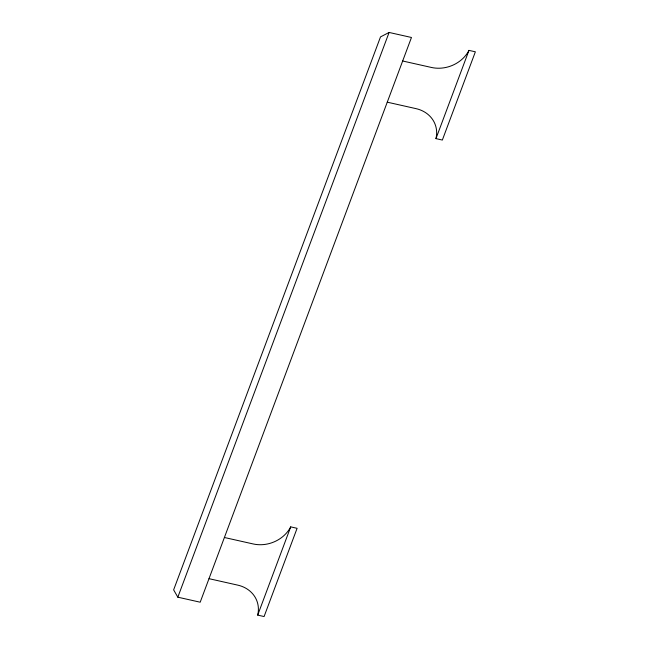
<?xml version="1.0" encoding="UTF-8"?>
<svg xmlns="http://www.w3.org/2000/svg" width="649" height="649" viewBox="0 0 649 649"><rect width="100%" height="100%" fill="white"/><g stroke="black" fill="none" stroke-linecap="round" stroke-linejoin="round"><path stroke-width="0.97" d="M177.826 597.185L389.1 32.45L411.466 37.472L200.192 602.207L177.826 597.185L173.632 589.868L380.509 36.896L389.1 32.45M257.702 615.114L290.711 526.874L297.096 528.31L264.086 616.55L257.702 615.114A31.079 26.917 -20 0 0 237.745 585.13L208.994 578.673M435.966 138.618L468.976 50.379L475.368 51.815L442.35 140.054L435.966 138.618A31.079 26.917 -20 0 0 416.009 108.634L387.258 102.177M402.664 60.998L431.415 67.455A31.079 26.917 -20 0 0 468.976 50.379M224.4 537.494L253.151 543.951A31.079 26.917 -20 0 0 290.711 526.874"/></g></svg>
